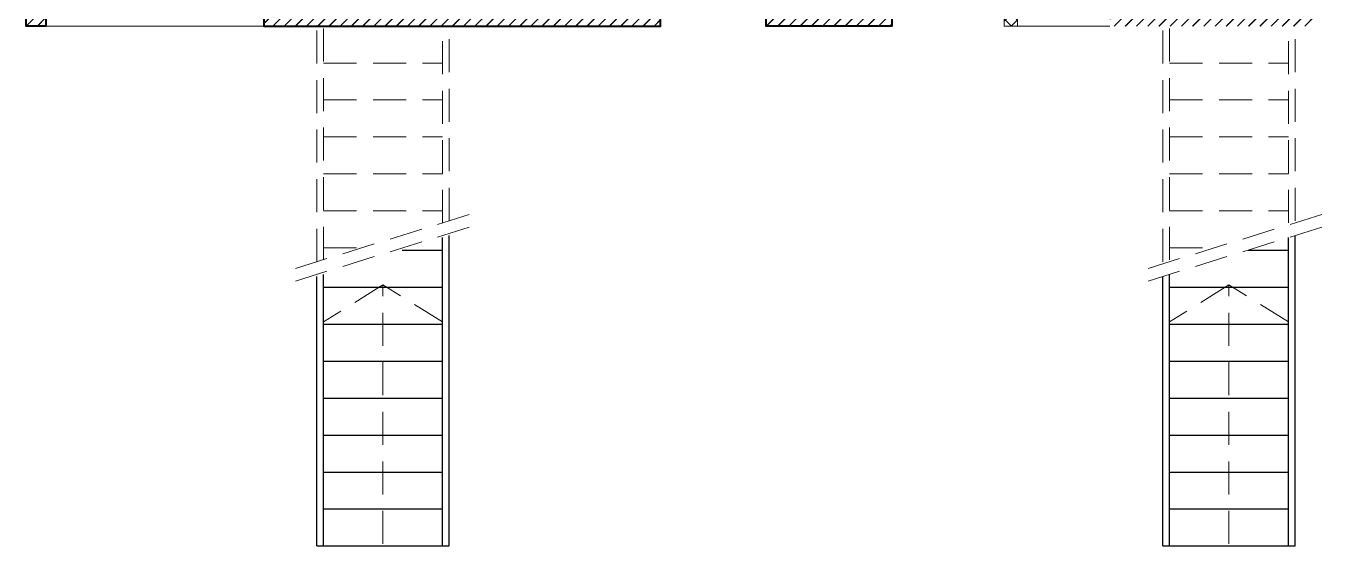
# Model space of a CAD drawing. Header units: millimetres. Extents: x -10.6 to 21.1, y -25.4 to 28.4.
# Drawn here: x 0 to 9.84, y -3.94 to 0 of the extents above; entities that cross this region are included whole.
import ezdxf

# ---------------------------------------------------------------- set-up
doc = ezdxf.new("R2010")
doc.units = ezdxf.units.MM
doc.linetypes.add('HIDDEN', pattern=[0.375, 0.25, -0.125])
for name, color, linetype, lineweight in [('A-FLOR-OVHD', 4, 'HIDDEN', 18), ('A-FLOR-STRS', 4, 'Continuous', 25), ('A-LINE-GRPH', 7, 'Continuous', 20), ('A-WALL-EXTR', 7, 'Continuous', 40), ('A-WALL-INTR', 7, 'Continuous', 20)]:
    doc.layers.add(name, color=color, linetype=linetype, lineweight=lineweight)

msp = doc.modelspace()

# ---------------------------------------------------------------- hatches: boundary and pattern name
at = {"linetype": 'ByBlock', "lineweight": 9}
h = msp.add_hatch(dxfattribs=at)
h.set_pattern_fill('JIS_LC_20', color=253, scale=0.003)
h.paths.add_polyline_path([(0.15, 6), (0, 6), (0, 4.5692), (0.15, 4.5692)])
h.paths.add_polyline_path([(0.15, 4.5692), (0, 4.5692), (0, 2.3749), (0.15, 2.3749), (0.15, 3.3)])
h.paths.add_polyline_path([(0.15, 2.3749), (0, 2.3749), (0, 0), (0.15, 0)])
h.paths.add_polyline_path([(2.4467, 0.15), (1.8, 0.15), (1.8, 0), (2.4467, 0)])
h.paths.add_polyline_path([(4.8, 0.15), (3.3492, 0.15), (3.35, 0.1561), (3.35, 2.3749), (3.2, 2.3749), (3.2, 0.15), (2.4467, 0.15), (2.4467, 0), (4.8, 0)])
h.paths.add_polyline_path([(3.35, 2.8), (3.2, 2.8), (3.2, 2.3749), (3.35, 2.3749)])
h.paths.add_polyline_path([(3.35, 5.85), (4.8, 5.85), (4.8, 6), (2.4547, 6), (2.4547, 5.85), (3.2, 5.85), (3.2, 4.5692), (3.35, 4.5692)])
h.paths.add_polyline_path([(2.4547, 6), (1.66, 6), (1.66, 5.85), (2.4547, 5.85)])
h.paths.add_polyline_path([(3.35, 4.5692), (3.2, 4.5692), (3.2, 3.79), (3.35, 3.79)])
h.paths.add_polyline_path([(6.55, 4.5692), (6.4, 4.5692), (6.4, 3.7), (6.55, 3.7)])
h.paths.add_polyline_path([(6.55, 5.85), (6.55, 6), (6.4, 6), (6.4, 4.5692), (6.55, 4.5692)])
h.paths.add_polyline_path([(9.75, 6), (7.4, 6), (7.4, 5.85), (9.6, 5.85), (9.6, 4.5692), (9.75, 4.5692)])
h.paths.add_polyline_path([(9.75, 4.5692), (9.6, 4.5692), (9.6, 2.55), (7.4, 2.55), (7.4, 2.45), (9.6, 2.45), (9.6, 2.3749), (9.75, 2.3749)])
h.paths.add_polyline_path([(9.75, 2.3749), (9.6, 2.3749), (9.6, 0.15), (8.2, 0.15), (8.2, 0), (9.75, 0)])
h.paths.add_polyline_path([(6.55, 1.35), (6.4, 1.35), (6.4, 0.15), (5.6, 0.15), (5.6, 0), (6.55, 0)])
h.paths.add_polyline_path([(5.65, 3.7969), (3.35, 3.8), (3.35, 3.79), (4, 3.79), (4, 3.699), (5.65, 3.6969)])
h.paths.add_polyline_path([(2.3926, 3.79), (2.3, 3.79), (2.3, 3.3), (0.15, 3.3), (0.15, 3.2), (2.3, 3.2), (2.3, 2.71), (2.3926, 2.71)])
h.paths.add_polyline_path([(7.5, 1.65), (7.49, 1.65), (7.49, 0.85), (7.4982, 0.15), (7.5, 0.15), (7.5, 1.65), (7.49, 0.85), (7.4, 0.85), (7.4, 0), (7.5, 0)], flags=17)
h.paths.add_polyline_path([(7.41, 1.65), (7.4, 1.65), (7.4, 0), (7.5, 0), (7.5, 1.65), (7.49, 1.65), (7.49, 0.85), (7.41, 0.85)])
at = {"linetype": 'ByBlock'}
h = msp.add_hatch(dxfattribs=at)
h.set_pattern_fill('NET', color=253, scale=0.02, angle=45)
h.paths.add_polyline_path([(7.5, 1.65), (7.49, 1.65), (7.49, 0.85), (7.41, 0.85), (7.41, 1.65), (7.4, 1.65), (7.4, 0), (7.5, 0)])

# ---------------------------------------------------------------- linework, layer by layer
at = {"layer": 'A-FLOR-OVHD'}
for p, q in [((8.6, -1.7843), (8.6, 0)), ((8.65, -1.7688), (8.65, 0)), ((9.55, -1.4901), (9.55, 0)), ((9.6, -1.4747), (9.6, 0)), ((2.2, -1.7843), (2.2, 0)), ((2.25, -1.7688), (2.25, 0)), ((3.15, -1.4901), (3.15, 0)), ((3.2, -1.4747), (3.2, 0)), ((2.25, -0.28), (3.15, -0.28)), ((8.65, -0.28), (9.55, -0.28)), ((2.25, -0.56), (3.15, -0.56)), ((8.65, -0.56), (9.55, -0.56)), ((2.25, -0.84), (3.15, -0.84)), ((8.65, -0.84), (9.55, -0.84)), ((2.25, -1.12), (3.15, -1.12)), ((8.65, -1.12), (9.55, -1.12)), ((2.25, -1.4), (3.15, -1.4)), ((8.65, -1.4), (9.55, -1.4)), ((2.25, -1.68), (2.5368, -1.68)), ((8.65, -1.68), (8.9368, -1.68))]:
    msp.add_line(p, q, dxfattribs=at)
for points in [[(2.0378, -1.8345), (3.3915, -1.4154)], [(8.4878, -1.8345), (9.8415, -1.4154)], [(2.0378, -1.93), (3.3915, -1.5109)], [(8.4878, -1.93), (9.8415, -1.5109)], [(3.15, -2.24), (2.7, -1.96), (2.25, -2.24)], [(2.7, -3.92), (2.7, -1.96)], [(9.55, -2.24), (9.1, -1.96), (8.65, -2.24)], [(9.1, -3.92), (9.1, -1.96)]]:
    msp.add_lwpolyline(points, dxfattribs=at)
at = {"layer": 'A-FLOR-STRS'}
for p, q in [((3.15, -3.9355), (3.15, -1.6011)), ((3.2, -3.9355), (3.2, -1.5857)), ((9.55, -3.9355), (9.55, -1.6011)), ((9.6, -3.9355), (9.6, -1.5857)), ((2.8453, -1.6955), (3.15, -1.6955)), ((9.2453, -1.6955), (9.55, -1.6955)), ((2.2, -3.9355), (2.2, -1.8953)), ((2.25, -3.9355), (2.25, -1.8798)), ((8.6, -3.9355), (8.6, -1.8953)), ((8.65, -3.9355), (8.65, -1.8798)), ((2.25, -1.9755), (3.15, -1.9755)), ((8.65, -1.9755), (9.55, -1.9755)), ((2.25, -2.2555), (3.15, -2.2555)), ((8.65, -2.2555), (9.55, -2.2555)), ((2.25, -2.5355), (3.15, -2.5355)), ((8.65, -2.5355), (9.55, -2.5355)), ((2.25, -2.8155), (3.15, -2.8155)), ((8.65, -2.8155), (9.55, -2.8155)), ((2.25, -3.0955), (3.15, -3.0955)), ((8.65, -3.0955), (9.55, -3.0955)), ((2.25, -3.3755), (3.15, -3.3755)), ((8.65, -3.3755), (9.55, -3.3755)), ((2.25, -3.6555), (3.15, -3.6555)), ((8.65, -3.6555), (9.55, -3.6555)), ((2.2, -3.9355), (3.2, -3.9355)), ((8.6, -3.9355), (9.6, -3.9355))]:
    msp.add_line(p, q, dxfattribs=at)
at = {"layer": 'A-LINE-GRPH'}
for p, q in [((1.8, 0), (0.15, 0)), ((7.5, 0), (8.2, 0))]:
    msp.add_line(p, q, dxfattribs=at)
at = {"layer": 'A-WALL-EXTR'}
for points in [[(0.15, 3.3), (0.15, 0), (0, 0), (0, 6)], [(3.2, 2.8), (3.2, 0.15), (1.8, 0.15), (1.8, 0), (4.8, 0), (4.8, 0.15), (3.35, 0.15), (3.35, 2.8), (3.2, 2.8)], [(6.55, 1.35), (6.55, 0), (5.6, 0), (5.6, 0.15), (6.4, 0.15), (6.4, 1.35), (6.55, 1.35)]]:
    msp.add_lwpolyline(points, dxfattribs=at)
at = {"layer": 'A-WALL-INTR'}
msp.add_lwpolyline([(7.5, 0), (7.5, 1.65), (7.49, 1.65), (7.49, 0.85), (7.41, 0.85), (7.41, 1.65), (7.4, 1.65), (7.4, 0)], close=True, dxfattribs=at)

doc.saveas('drawing.dxf')
